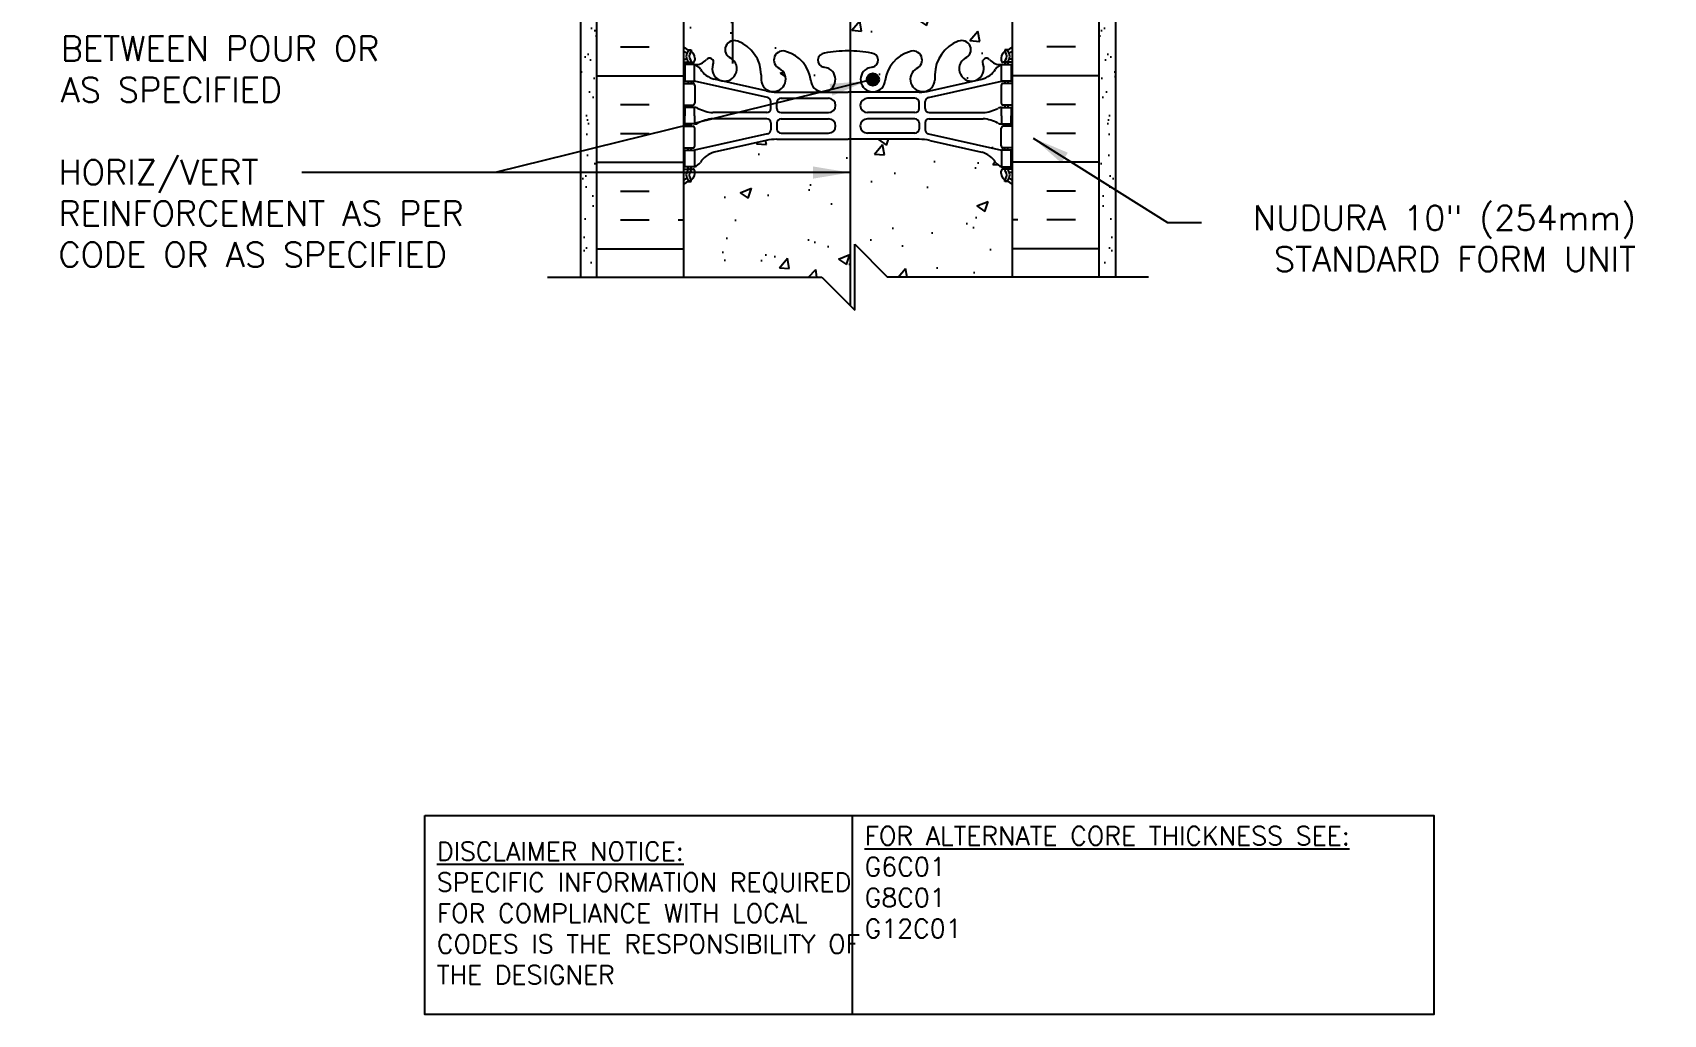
# Model space of a CAD drawing. Header units: inches. Extents: x 323.3 to 374.8, y 143.1 to 211.5.
# Drawn here: x 324.29 to 373.81, y 143.1 to 172.89 of the extents above; entities that cross this region are included whole.
import ezdxf

# ---------------------------------------------------------------- set-up
doc = ezdxf.new("R2010")
doc.units = ezdxf.units.IN
doc.header["$LTSCALE"] = 0.5
doc.header["$MEASUREMENT"] = 0
for name, color, linetype in [('HATCH', 12, 'Continuous'), ('line25', 2, 'Continuous'), ('LINE3', 3, 'Continuous'), ('LINE50', 5, 'Continuous'), ('LINE9', 9, 'Continuous'), ('TEXT', 4, 'Continuous'), ('Web_Edge', 9, 'Continuous')]:
    doc.layers.add(name, color=color, linetype=linetype)
doc.styles.add('DIM', font='romans.shx', dxfattribs={"width": 0.7})
doc.styles.add('ROMANS', font='romans.shx', dxfattribs={"height": 0.75})
doc.styles.get("Standard").update_dxf_attribs({"font": 'romans.shx', "height": 0.75})
doc.dimstyles.new('ext_12', dxfattribs={"dimscale": 12, "dimtxt": 0.09375, "dimasz": 0.09375, "dimexe": 0.09375, "dimexo": 0.0625, "dimgap": 0.0625, "dimtad": 1, "dimdec": 1, "dimzin": 3, "dimdsep": 46, "dimlunit": 4, "dimtxsty": 'DIM', "dimcen": 0.09, "dimdle": 0.09375, "dimclrt": 4, "dimadec": 0, "dimazin": 0, "dimtfac": 1, "dimtdec": 1, "dimtmove": 2, "dimatfit": 3, "dimfxl": 1, "dimfrac": 2, "dimtolj": 1, "dimtzin": 0, "dimarcsym": 0})
pattern_1 = [(50, (64.8806, -5.6803), (3.5863, -0.31376), [0.375, -4.125]), (355, (64.8806, -5.6803), (-0.693757, 3.76096), [0.3, -3.3]), (100.4514, (65.1794, -5.7064), (2.892547, 3.447198), [0.3187, -3.50571]), (46.1842, (64.8806, -4.6803), (5.336205, -0.827595), [0.5625, -6.1875]), (96.6356, (65.325, -4.7493), (4.67331, 4.87059), [0.47805, -5.258565]), (351.1842, (64.8806, -4.6803), (4.67331, 4.87059), [0.45, -4.95]), (21, (65.3806, -4.9303), (2.984535, -2.013094), [0.375, -4.125]), (326, (65.3806, -4.9303), (1.216577, 3.62575), [0.3, -3.3]), (71.4514, (65.6293, -5.098), (4.201113, 1.612652), [0.3187, -3.50571]), (37.5, (64.8806, -5.6803), (0.0607993, 1.6644693), [0, -3.26, 0, -3.35, 0, -3.3125]), (7.5, (64.8806, -5.6803), (1.315348, 1.972059), [0, -1.91, 0, -3.185, 0, -1.2625]), (327.5, (63.7656, -5.6803), (2.669112, -0.1127744), [0, -1.25, 0, -3.9, 0, -5.175]), (317.5, (63.2656, -5.6803), (2.915931, 0.500525), [0, -1.625, 0, -2.59, 0, -3.675])]

msp = doc.modelspace()

# ---------------------------------------------------------------- hatches: boundary and pattern name
at = {"layer": 'HATCH'}
h = msp.add_hatch(dxfattribs=at)
h.set_pattern_fill('AR-CONC', color=256, scale=0.5)
h.set_pattern_definition([(50, (0, 0), (3.5863, -0.31376), [0.375, -4.125]), (355, (0, 0), (-0.693757, 3.76096), [0.3, -3.3]), (100.4514, (0.299, -0.026), (2.892544, 3.4472), [0.3187, -3.50571]), (46.1842, (0, 1), (5.336207, -0.827596), [0.5625, -6.1875]), (96.6356, (0.4447, 0.931), (4.67331, 4.87059), [0.47805, -5.25857]), (351.1842, (0, 1), (4.67331, 4.87059), [0.45, -4.95]), (21, (0.5, 0.75), (2.984535, -2.013094), [0.375, -4.125]), (326, (0.5, 0.75), (1.216577, 3.62575), [0.3, -3.3]), (71.4514, (0.7487, 0.5822), (4.201112, 1.612656), [0.3187, -3.50571]), (37.5, (0, 0), (0.0607993, 1.6644693), [0, -3.26, 0, -3.35, 0, -3.3125]), (7.5, (0, 0), (1.315348, 1.9720586), [0, -1.91, 0, -3.185, 0, -1.2625]), (327.5, (-1.115, 0), (2.669112, -0.1127744), [0, -1.25, 0, -3.9, 0, -5.175]), (317.5, (-1.615, 0), (2.915931, 0.500525), [0, -1.625, 0, -2.59, 0, -3.675])])
h.paths.add_polyline_path([(354.75, 196.47), (356.75, 196.47), (357.45, 194.97), (360.45, 194.97), (361.149, 196.47), (363.149, 196.47), (363.849, 194.97), (366.849, 194.97), (367.548, 196.47), (369.548, 196.47), (370.247, 194.97), (373.247, 194.97), (373.813, 196.183), (373.813, 198.97), (354.051, 198.97), (354.051, 198.972, 0.310845), (353.09, 198.995, 0.520567), (352.491, 198.973, 0.520567), (352.146, 198.924, 0.099891), (352.053, 198.998, 0.122301), (351.955, 198.924, 0.520567), (351.61, 198.973, 0.520567), (351.012, 198.995, 0.310845), (350.051, 198.972, 0.310845), (349.09, 198.995, 0.520567), (348.491, 198.973, 0.520567), (348.146, 198.924, 0.520567), (347.656, 198.881, 0.520567), (347.352, 199.002, 0.258655), (346.93, 199.271, 0.230831), (346.512, 199.097, 0.520567), (346.15, 198.942, 0.520567), (345.869, 198.821, 0.520567), (345.296, 198.86, 0.520567), (344.954, 198.713, 0.520567), (344.595, 198.857, 0.058158), (344.416, 198.916), (344.416, 199.265), (344.051, 199.265), (344.051, 198.97), (324.288, 198.97), (324.288, 196.183), (324.854, 194.97), (327.854, 194.97), (328.553, 196.47), (330.553, 196.47), (331.253, 194.97), (334.253, 194.97), (334.952, 196.47), (336.952, 196.47), (337.652, 194.97), (340.652, 194.97), (341.351, 196.47), (343.351, 196.47), (344.051, 194.97), (344.426, 194.97), (346.276, 194.968), (346.276, 194.97), (354.051, 194.97)])
h.paths.add_polyline_path([(346.276, 194.47), (344.416, 194.47), (344.416, 192.968), (346.276, 192.968)])
h.paths.add_polyline_path([(346.276, 194.921), (344.416, 194.921), (344.416, 194.47), (346.276, 194.47)])
h.paths.add_polyline_path([(346.276, 192.968), (344.416, 192.968), (344.416, 192.468), (346.276, 192.468)])
h.paths.add_polyline_path([(344.416, 194.921), (346.051, 194.921), (346.051, 194.968), (344.051, 194.97), (344.051, 194.47), (344.416, 194.47)])
h.paths.add_polyline_path([(344.416, 194.47), (344.051, 194.47), (344.051, 192.968), (344.416, 192.968)])
h.paths.add_polyline_path([(344.416, 192.968), (344.051, 192.968), (344.051, 192.468), (344.416, 192.468)])
h.paths.add_polyline_path([(344.416, 192.468), (344.051, 192.468), (344.051, 192.208), (344.416, 192.208)])
h.paths.add_polyline_path([(346.051, 192.208), (344.416, 192.208), (344.051, 192.208), (344.051, 190.47, 0.088416), (344.197, 190.373), (344.287, 190.373), (344.287, 190.331, -0.249069), (344.397, 190.124), (344.397, 190.057, -0.414214), (344.334, 189.994), (344.287, 189.994), (344.287, 189.924), (344.392, 189.924, 0.231736), (344.749, 190.075, -0.8344), (344.961, 189.95), (344.949, 189.928, 2.155404), (345.488, 190.123, -1), (345.701, 190.634, -0.094472), (346.051, 190.421)])
h.paths.add_polyline_path([(348.792, 192.208), (346.051, 192.208), (346.051, 190.421, -0.210561), (346.41, 189.618), (346.41, 189.453, 1.661382), (346.971, 189.805, -1), (347.185, 190.317, -0.30095), (347.921, 189.444, 1.661382), (348.482, 189.797, 0.055617), (348.303, 189.843, -0.843243), (348.337, 190.275, -0.030385), (348.792, 190.332)])
h.paths.add_polyline_path([(354.051, 192.208), (349.292, 192.208), (349.292, 190.333, -0.031541), (349.765, 190.275, -0.843243), (349.799, 189.843, 0.055617), (349.62, 189.797, 1.661382), (350.181, 189.444, -0.30095), (350.917, 190.317, -1), (351.13, 189.805, 1.661382), (351.692, 189.453), (351.691, 189.618, -0.311223), (352.4, 190.634, -1), (352.614, 190.123, 2.155404), (353.152, 189.928), (353.141, 189.95, -0.834375), (353.352, 190.075, 0.23174), (353.71, 189.924), (353.815, 189.924), (353.815, 189.994), (353.767, 189.994, -0.414214), (353.705, 190.057), (353.705, 190.124, -0.249069), (353.815, 190.331), (353.815, 190.373), (353.905, 190.373, 0.08841), (354.051, 190.47)])
h.paths.add_polyline_path([(354.051, 186.278, 0.08841), (353.905, 186.375), (353.815, 186.375), (353.815, 186.417, -0.249069), (353.705, 186.624), (353.705, 186.692, -0.414214), (353.767, 186.754), (353.815, 186.754), (353.815, 186.824), (353.71, 186.824, -0.155529), (353.534, 186.958, 0.180914), (353.116, 187.269), (351.536, 187.622, 0.054974), (351.209, 187.658), (349.051, 187.658), (346.893, 187.658, 0.054974), (346.566, 187.622), (344.985, 187.269, 0.180914), (344.567, 186.958, -0.155529), (344.392, 186.824), (344.287, 186.824), (344.287, 186.754), (344.334, 186.754, -0.414214), (344.397, 186.692), (344.397, 186.624, -0.249069), (344.287, 186.417), (344.287, 186.375), (344.197, 186.375, 0.088416), (344.051, 186.278), (344.051, 180.663, 0.088416), (344.197, 180.565), (344.287, 180.565), (344.287, 180.523, -0.249069), (344.397, 180.316), (344.397, 180.249, -0.414214), (344.334, 180.186), (344.287, 180.186), (344.287, 180.116), (344.392, 180.116, -0.155529), (344.567, 179.982, 0.180914), (344.985, 179.671), (346.566, 179.318, 0.054974), (346.893, 179.282), (349.051, 179.282), (351.209, 179.282, 0.054974), (351.536, 179.318), (353.116, 179.671, 0.180914), (353.534, 179.982, -0.155529), (353.71, 180.116), (353.815, 180.116), (353.815, 180.186), (353.767, 180.186, -0.414214), (353.705, 180.249), (353.705, 180.316, -0.249069), (353.815, 180.523), (353.815, 180.565), (353.905, 180.565, 0.08841), (354.051, 180.663)])
h.paths.add_polyline_path([(354.051, 176.47, 0.08841), (353.905, 176.568), (353.815, 176.568), (353.815, 176.609, -0.249069), (353.705, 176.816), (353.705, 176.884, -0.414214), (353.767, 176.946), (353.815, 176.946), (353.815, 177.016), (353.71, 177.016, 0.231736), (353.352, 176.865, -0.8344), (353.141, 176.991), (353.152, 177.012, 2.155404), (352.614, 176.818, -1), (352.4, 176.307, -0.311223), (351.691, 177.323), (351.692, 177.488, 1.661382), (351.13, 177.135, -1), (350.917, 176.624, -0.30095), (350.181, 177.496, 1.661382), (349.62, 177.143, 0.055617), (349.799, 177.098, -0.843243), (349.765, 176.666, -0.047544), (349.051, 176.601, -0.047544), (348.337, 176.666, -0.843243), (348.303, 177.098, 0.055617), (348.482, 177.143, 1.661382), (347.921, 177.496, -0.30095), (347.185, 176.624, -1), (346.971, 177.135, 1.661382), (346.41, 177.488), (346.41, 177.323, -0.311223), (345.701, 176.307, -1), (345.488, 176.818, 2.155404), (344.949, 177.012), (344.961, 176.991, -0.834375), (344.749, 176.865, 0.23174), (344.392, 177.016), (344.287, 177.016), (344.287, 176.946), (344.334, 176.946, -0.414214), (344.397, 176.884), (344.397, 176.816, -0.249069), (344.287, 176.609), (344.287, 176.568), (344.197, 176.568, 0.088416), (344.051, 176.47), (344.051, 174.47), (344.051, 172.47, 0.088416), (344.197, 172.373), (344.287, 172.373), (344.287, 172.331, -0.249069), (344.397, 172.124), (344.397, 172.057, -0.414214), (344.334, 171.994), (344.287, 171.994), (344.287, 171.924), (344.392, 171.924, 0.231736), (344.749, 172.075, -0.8344), (344.961, 171.95), (344.949, 171.928, 2.155404), (345.488, 172.123, -1), (345.701, 172.634, -0.311223), (346.41, 171.618), (346.41, 171.453, 1.661382), (346.971, 171.805, -1), (347.185, 172.317, -0.30095), (347.921, 171.444, 1.661382), (348.482, 171.797, 0.055617), (348.303, 171.843, -0.843243), (348.337, 172.275, -0.047544), (349.051, 172.34, -0.047544), (349.765, 172.275, -0.843243), (349.799, 171.843, 0.055617), (349.62, 171.797, 1.661382), (350.181, 171.444, -0.30095), (350.917, 172.317, -1), (351.13, 171.805, 1.661382), (351.692, 171.453), (351.691, 171.618, -0.311223), (352.4, 172.634, -1), (352.614, 172.123, 2.155404), (353.152, 171.928), (353.141, 171.95, -0.834375), (353.352, 172.075, 0.23174), (353.71, 171.924), (353.815, 171.924), (353.815, 171.994), (353.767, 171.994, -0.414214), (353.705, 172.057), (353.705, 172.124, -0.249069), (353.815, 172.331), (353.815, 172.373), (353.905, 172.373, 0.08841), (354.051, 172.47), (354.051, 174.47)])
h.paths.add_polyline_path([(354.051, 168.278, 0.08841), (353.905, 168.375), (353.815, 168.375), (353.815, 168.417, -0.249069), (353.705, 168.624), (353.705, 168.692, -0.414214), (353.767, 168.754), (353.815, 168.754), (353.815, 168.824), (353.71, 168.824, -0.155529), (353.534, 168.958, 0.180914), (353.116, 169.269), (351.536, 169.622, 0.054974), (351.209, 169.658), (349.051, 169.658), (346.893, 169.658, 0.054974), (346.566, 169.622), (344.985, 169.269, 0.180914), (344.567, 168.958, -0.155529), (344.392, 168.824), (344.287, 168.824), (344.287, 168.754), (344.334, 168.754, -0.414214), (344.397, 168.692), (344.397, 168.624, -0.249069), (344.287, 168.417), (344.287, 168.375), (344.197, 168.375, 0.088416), (344.051, 168.278), (344.051, 165.47), (348.254, 165.47), (349.254, 164.47), (349.254, 166.47), (350.254, 165.47), (354.051, 165.47)])
h = msp.add_hatch(dxfattribs=at)
h.set_pattern_fill('AR-SAND', color=256, scale=0.5, style=0)
h.set_pattern_definition([(142.5, (417.13214, 64.4425), (0.0314967, 0.963412), [0, -0.76, 0, -0.85, 0, -0.8125]), (172.5, (417.1321, 64.4425), (-0.884888, 1.411073), [0, -0.41, 0, -0.685, 0, -0.2625]), (212.5, (417.74714, 64.4425), (-1.557071, 0.0028295), [0, -0.25, 0, -0.9, 0, -1.175]), (222.5, (417.7471, 64.4425), (-1.503063, 0.438838), [0, -0.125, 0, -0.59, 0, -0.675])])
h.paths.add_polyline_path([(340.926, 194.97), (341.426, 194.97), (341.426, 174.47), (341.426, 165.47), (340.926, 165.47)])
h = msp.add_hatch(dxfattribs=at)
h.set_pattern_fill('AR-SAND', color=256, scale=0.5, style=0)
h.set_pattern_definition([(37.5, (280.9693, 64.4425), (-0.0314967, 0.963412), [0, -0.76, 0, -0.85, 0, -0.8125]), (7.5, (280.9693, 64.4425), (0.884888, 1.411073), [0, -0.41, 0, -0.685, 0, -0.2625]), (327.5, (280.3543, 64.4425), (1.557071, 0.0028295), [0, -0.25, 0, -0.9, 0, -1.175]), (317.5, (280.3543, 64.4425), (1.503063, 0.438838), [0, -0.125, 0, -0.59, 0, -0.675])])
h.paths.add_polyline_path([(357.176, 194.97), (356.676, 194.97), (356.676, 174.47), (356.676, 165.47), (357.176, 165.47)])
h = msp.add_hatch(dxfattribs=at)
h.set_pattern_fill('AR-CONC', color=256, scale=0.5, style=0)
h.set_pattern_definition(pattern_1)
h.paths.add_polyline_path([(351.082, 170.469, 0.414214), (351.207, 170.594), (351.207, 170.778, 0.414214), (351.082, 170.903), (350.532, 170.903), (350.532, 170.469)])
h = msp.add_hatch(dxfattribs=at)
h.set_pattern_fill('AR-CONC', color=256, scale=0.5, style=0)
h.set_pattern_definition(pattern_1)
h.paths.add_polyline_path([(353.705, 169.992, -0.414214), (353.767, 170.054), (353.815, 170.054), (353.815, 170.124), (353.718, 170.124, -0.134256), (353.606, 170.152, 0.100756), (353.157, 170.28), (352.352, 170.28), (352.352, 169.628), (353.71, 169.324), (353.815, 169.324), (353.815, 169.394), (353.767, 169.394, -0.414214), (353.705, 169.457)])
at = {"layer": 'LINE3'}
msp.add_hatch(color=256, dxfattribs=at).paths.add_polyline_path([(349.619, 171.472, 1), (349.994, 171.472, 1)])

# ---------------------------------------------------------------- linework, layer by layer
at = {"layer": 'HATCH'}
for p, q in [((342.139, 172.461), (343.014, 172.461)), ((355.962, 172.461), (355.087, 172.461)), ((341.426, 171.586), (344.051, 171.586)), ((356.676, 171.586), (354.051, 171.586)), ((342.139, 170.711), (343.014, 170.711)), ((355.962, 170.711), (355.087, 170.711)), ((342.139, 169.836), (343.014, 169.836)), ((355.962, 169.836), (355.087, 169.836)), ((341.426, 168.961), (344.051, 168.961)), ((356.676, 168.961), (354.051, 168.961)), ((342.139, 168.086), (343.014, 168.086)), ((355.962, 168.086), (355.087, 168.086)), ((342.139, 167.211), (343.014, 167.211)), ((343.889, 167.211), (344.051, 167.211)), ((354.212, 167.211), (354.051, 167.211)), ((355.962, 167.211), (355.087, 167.211)), ((341.426, 166.336), (344.051, 166.336)), ((356.676, 166.336), (354.051, 166.336))]:
    msp.add_line(p, q, dxfattribs=at)
at = {"layer": 'line25'}
for p, q in [((344.051, 174.47), (344.051, 165.47)), ((354.051, 165.47), (354.051, 174.47))]:
    msp.add_line(p, q, dxfattribs=at)
at = {"layer": 'LINE3'}
for p, q in [((345.551, 171.961), (345.551, 192.208)), ((349.115, 188.189), (349.115, 164.609))]:
    msp.add_line(p, q, dxfattribs=at)
msp.add_circle((349.807, 171.472), 0.188, dxfattribs=at)
at = {"layer": 'LINE50'}
for p, q in [((341.426, 165.47), (341.426, 174.47)), ((356.676, 165.47), (356.676, 174.47))]:
    msp.add_line(p, q, dxfattribs=at)
at = {"layer": 'LINE9'}
for p, q in [((340.926, 194.97), (340.926, 165.47)), ((357.176, 194.97), (357.176, 165.47)), ((349.254, 164.47), (349.254, 166.47)), ((349.254, 166.47), (350.254, 165.47)), ((339.926, 165.47), (348.254, 165.47)), ((348.254, 165.47), (349.254, 164.47)), ((358.176, 165.47), (350.254, 165.47))]:
    msp.add_line(p, q, dxfattribs=at)
at = {"layer": 'TEXT'}
msp.add_lwpolyline([(336.197, 149.139), (349.18, 149.139), (349.18, 143.101), (336.197, 143.101)], close=True, dxfattribs=at)
msp.add_lwpolyline([(349.18, 149.139), (366.841, 149.139), (366.841, 143.101), (349.18, 143.101)], dxfattribs=at)
at = {"layer": 'Web_Edge'}
for p, q in [((344.197, 172.373), (344.287, 172.373)), ((344.287, 172.373), (344.287, 172.331)), ((353.905, 172.373), (353.815, 172.373)), ((353.815, 172.373), (353.815, 172.331)), ((344.051, 172.094), (344.129, 172.094)), ((344.051, 171.994), (344.334, 171.994)), ((344.197, 171.994), (344.197, 171.924)), ((344.287, 171.994), (344.287, 171.924)), ((344.397, 172.124), (344.397, 172.057)), ((344.949, 171.928), (344.961, 171.95)), ((353.152, 171.928), (353.141, 171.95)), ((353.705, 172.124), (353.705, 172.057)), ((354.051, 171.994), (353.767, 171.994)), ((353.815, 171.994), (353.815, 171.924)), ((353.905, 171.994), (353.905, 171.924)), ((354.051, 172.094), (353.973, 172.094)), ((344.197, 171.424), (344.197, 171.354)), ((344.287, 171.424), (344.287, 171.354)), ((346.609, 170.927), (344.392, 171.424)), ((346.566, 171.126), (344.985, 171.479)), ((346.41, 171.618), (346.41, 171.453)), ((351.492, 170.927), (353.71, 171.424)), ((351.536, 171.126), (353.116, 171.479)), ((351.691, 171.618), (351.692, 171.453)), ((353.815, 171.424), (353.815, 171.354)), ((353.905, 171.424), (353.905, 171.354)), ((344.051, 171.354), (344.334, 171.354)), ((344.397, 171.292), (344.397, 170.757)), ((346.893, 171.09), (349.051, 171.09)), ((347.019, 170.903), (348.459, 170.903)), ((351.209, 171.09), (349.051, 171.09)), ((351.082, 170.903), (349.642, 170.903)), ((353.705, 171.292), (353.705, 170.757)), ((354.051, 171.354), (353.767, 171.354)), ((344.051, 170.694), (344.334, 170.694)), ((344.197, 170.694), (344.197, 170.624)), ((344.287, 170.694), (344.287, 170.624)), ((346.582, 170.468), (344.944, 170.468)), ((346.707, 170.593), (346.707, 170.805)), ((346.894, 170.594), (346.894, 170.778)), ((347.019, 170.469), (348.459, 170.469)), ((351.082, 170.469), (349.642, 170.469)), ((351.207, 170.594), (351.207, 170.778)), ((351.394, 170.593), (351.394, 170.805)), ((351.519, 170.468), (353.157, 170.468)), ((354.051, 170.694), (353.767, 170.694)), ((353.815, 170.694), (353.815, 170.624)), ((353.905, 170.694), (353.905, 170.624)), ((344.051, 170.054), (344.334, 170.054)), ((344.197, 170.054), (344.197, 170.124)), ((344.287, 170.054), (344.287, 170.124)), ((344.397, 169.457), (344.397, 169.992)), ((346.582, 170.28), (344.944, 170.28)), ((346.707, 170.155), (346.707, 169.943)), ((346.894, 170.154), (346.894, 169.97)), ((347.019, 170.279), (348.459, 170.279)), ((351.082, 170.279), (349.642, 170.279)), ((351.207, 170.154), (351.207, 169.97)), ((351.394, 170.155), (351.394, 169.943)), ((351.519, 170.28), (353.157, 170.28)), ((353.705, 169.457), (353.705, 169.992)), ((354.051, 170.054), (353.767, 170.054)), ((353.815, 170.054), (353.815, 170.124)), ((353.905, 170.054), (353.905, 170.124)), ((344.051, 169.394), (344.334, 169.394)), ((344.197, 169.324), (344.197, 169.394)), ((344.287, 169.324), (344.287, 169.394)), ((346.609, 169.821), (344.392, 169.324)), ((346.566, 169.622), (344.985, 169.269)), ((346.893, 169.658), (349.051, 169.658)), ((347.019, 169.845), (348.459, 169.845)), ((351.209, 169.658), (349.051, 169.658)), ((351.082, 169.845), (349.642, 169.845)), ((351.492, 169.821), (353.71, 169.324)), ((351.536, 169.622), (353.116, 169.269)), ((354.051, 169.394), (353.767, 169.394)), ((353.815, 169.324), (353.815, 169.394)), ((353.905, 169.324), (353.905, 169.394)), ((344.051, 168.754), (344.334, 168.754)), ((344.051, 168.654), (344.129, 168.654)), ((344.197, 168.754), (344.197, 168.824)), ((344.287, 168.754), (344.287, 168.824)), ((344.287, 168.375), (344.287, 168.417)), ((344.397, 168.624), (344.397, 168.692)), ((353.705, 168.624), (353.705, 168.692)), ((354.051, 168.754), (353.767, 168.754)), ((353.815, 168.754), (353.815, 168.824)), ((353.815, 168.375), (353.815, 168.417)), ((353.905, 168.754), (353.905, 168.824)), ((354.051, 168.654), (353.973, 168.654)), ((344.197, 168.375), (344.287, 168.375)), ((353.905, 168.375), (353.815, 168.375))]:
    msp.add_line(p, q, dxfattribs=at)
for points in [[(344.092, 171.424), (344.392, 171.424), (344.392, 171.924), (344.092, 171.924)], [(354.01, 171.424), (353.71, 171.424), (353.71, 171.924), (354.01, 171.924)], [(344.092, 169.324), (344.392, 169.324), (344.392, 168.824), (344.092, 168.824)], [(354.01, 169.324), (353.71, 169.324), (353.71, 168.824), (354.01, 168.824)]]:
    msp.add_lwpolyline(points, close=True, dxfattribs=at)
for points in [[(344.392, 170.374), (344.392, 170.624), (344.092, 170.624), (344.092, 170.374)], [(344.392, 170.374), (344.392, 170.124), (344.092, 170.124), (344.092, 170.374)], [(353.71, 170.374), (353.71, 170.624), (354.01, 170.624), (354.01, 170.374)], [(353.71, 170.374), (353.71, 170.124), (354.01, 170.124), (354.01, 170.374)]]:
    msp.add_lwpolyline(points, dxfattribs=at)
for centre, radius, start, end in [((344.397, 172.831), 0.5, 226.2109, 250.5288), ((344.233, 172.309), 0.045, 321.448, 139.1879), ((344.147, 172.124), 0.25, 0, 70.5288), ((345.595, 172.378), 0.277, 67.32, 247.32), ((345.319, 171.611), 1.092, 0.3332, 69.4825), ((352.783, 171.611), 1.092, 110.5175, 179.6668), ((352.507, 172.378), 0.277, 292.68, 112.68), ((353.955, 172.124), 0.25, 109.4712, 180), ((353.869, 172.309), 0.045, 40.8121, 218.552), ((353.705, 172.831), 0.5, 289.4712, 313.7878), ((344.397, 172.831), 0.6, 234.7832, 245.0748), ((344.129, 172.114), 0.0196, 269.4032, 15.4901), ((344.39, 172.179), 0.25, 140.1145, 222.4609), ((344.135, 172.268), 0.021, 343.464, 63.9957), ((344.239, 172.04), 0.045, 222.4609, 42.4609), ((344.39, 172.179), 0.16, 140.0001, 222.4609), ((344.334, 172.057), 0.0625, 270, 0), ((344.416, 172.365), 0.441, 266.7976, 318.9873), ((344.269, 171.581), 0.364, 34.9775, 70.3387), ((344.844, 171.993), 0.125, 339.6243, 138.9873), ((345.301, 171.798), 0.375, 159.6243, 60.0685), ((347.078, 172.061), 0.277, 67.32, 247.32), ((346.894, 171.324), 1.034, 6.6669, 73.6635), ((348.357, 172.056), 0.22, 95.1835, 255.7396), ((349.034, 168.562), 3.777, 89.7394, 100.6275), ((349.068, 168.562), 3.777, 79.3725, 90.2606), ((349.745, 172.056), 0.22, 284.2604, 84.8165), ((351.208, 171.324), 1.034, 106.3365, 173.3331), ((351.024, 172.061), 0.277, 292.68, 112.68), ((352.801, 171.798), 0.375, 119.9315, 20.3757), ((353.258, 171.993), 0.125, 41.0127, 200.3757), ((353.685, 172.365), 0.441, 221.0127, 273.2024), ((353.832, 171.581), 0.364, 109.6613, 145.0225), ((353.767, 172.057), 0.0625, 180, 270), ((353.862, 172.04), 0.045, 137.5391, 317.5391), ((353.711, 172.179), 0.16, 317.5391, 39.9999), ((353.711, 172.179), 0.25, 317.5391, 39.8855), ((353.967, 172.268), 0.021, 116.0043, 196.536), ((353.973, 172.114), 0.0196, 164.5099, 270.5968), ((353.705, 172.831), 0.6, 294.9252, 305.2168), ((345.192, 172.193), 0.743, 212.7919, 253.8107), ((346.784, 171.48), 0.375, 184.2448, 60.0685), ((348.295, 171.472), 0.375, 184.2448, 60.0685), ((348.188, 171.016), 0.834, 69.3729, 82.1063), ((349.807, 171.472), 0.375, 119.9315, 355.7552), ((349.913, 171.016), 0.834, 97.8937, 110.6271), ((351.318, 171.48), 0.375, 119.9315, 355.7552), ((352.909, 172.193), 0.743, 286.1893, 327.2081), ((344.334, 171.292), 0.0625, 0, 90), ((346.893, 172.59), 1.5, 257.4135, 270), ((346.582, 170.805), 0.125, 0, 77.3767), ((347.019, 170.778), 0.125, 90, 180), ((348.459, 170.686), 0.217, 270, 90), ((349.642, 170.686), 0.217, 90, 270), ((351.082, 170.778), 0.125, 0, 90), ((351.209, 172.59), 1.5, 270, 282.5865), ((351.519, 170.805), 0.125, 102.6233, 180), ((353.767, 171.292), 0.0625, 90, 180), ((344.334, 170.757), 0.0625, 270, 0), ((344.388, 170.405), 0.219, 60.4937, 88.92), ((345.033, 171.635), 1.17, 242.6365, 265.6505), ((346.582, 170.593), 0.125, 270, 0), ((347.019, 170.594), 0.125, 180, 270), ((351.082, 170.594), 0.125, 270, 360), ((351.519, 170.593), 0.125, 180, 270), ((353.068, 171.635), 1.17, 274.3495, 297.3635), ((353.714, 170.405), 0.219, 91.08, 119.5063), ((353.767, 170.757), 0.0625, 180, 270), ((344.334, 169.992), 0.0625, 0, 90), ((344.388, 170.343), 0.219, 271.08, 299.5063), ((345.033, 169.113), 1.17, 94.3495, 117.3635), ((346.582, 170.155), 0.125, 0, 90), ((346.582, 169.943), 0.125, 282.6233, 0), ((347.019, 170.154), 0.125, 90, 180), ((347.019, 169.97), 0.125, 180, 270), ((348.459, 170.062), 0.217, 270, 90), ((349.642, 170.062), 0.217, 90, 270), ((351.082, 170.154), 0.125, 0, 90), ((351.082, 169.97), 0.125, 270, 0), ((351.519, 170.155), 0.125, 90, 180), ((351.519, 169.943), 0.125, 180, 257.3767), ((353.068, 169.113), 1.17, 62.6365, 85.6505), ((353.714, 170.343), 0.219, 240.4937, 268.92), ((353.767, 169.992), 0.0625, 90, 180), ((344.334, 169.457), 0.0625, 270, 0), ((346.893, 168.158), 1.5, 90, 102.5865), ((351.209, 168.158), 1.5, 77.4135, 90), ((353.767, 169.457), 0.0625, 180, 270), ((344.269, 169.167), 0.364, 289.6613, 325.0225), ((345.192, 168.555), 0.743, 106.1893, 147.2081), ((352.909, 168.555), 0.743, 32.7919, 73.8107), ((353.832, 169.167), 0.364, 214.9775, 250.3387), ((344.397, 167.917), 0.6, 114.9252, 125.2168), ((344.397, 167.917), 0.5, 109.4712, 133.7891), ((344.129, 168.634), 0.0196, 344.5099, 90.5968), ((344.39, 168.569), 0.25, 137.5391, 219.8855), ((344.135, 168.48), 0.021, 296.0043, 16.536), ((344.233, 168.439), 0.045, 220.8121, 38.552), ((344.239, 168.708), 0.045, 317.5391, 137.5391), ((344.39, 168.569), 0.16, 137.5391, 219.9999), ((344.147, 168.624), 0.25, 289.4712, 360), ((344.334, 168.692), 0.0625, 360, 90), ((353.767, 168.692), 0.0625, 90, 180), ((353.955, 168.624), 0.25, 180, 250.5288), ((353.862, 168.708), 0.045, 42.4609, 222.4609), ((353.869, 168.439), 0.045, 141.448, 319.1879), ((353.711, 168.569), 0.16, 320.0001, 42.4609), ((353.705, 167.917), 0.5, 46.2122, 70.5288), ((353.711, 168.569), 0.25, 320.1145, 42.4609), ((353.967, 168.48), 0.021, 163.464, 243.9957), ((353.973, 168.634), 0.0196, 89.4032, 195.4901), ((353.705, 167.917), 0.6, 54.7842, 65.0748)]:
    msp.add_arc(centre, radius, start, end, dxfattribs=at)
for points in [[(346.894, 170.599), (346.894, 170.773)], [(351.207, 170.599), (351.207, 170.773)], [(346.894, 170.149), (346.894, 169.975)], [(351.207, 170.149), (351.207, 169.975)]]:
    msp.add_open_spline(points, degree=1, dxfattribs=at)

# ---------------------------------------------------------------- texts
at = {"layer": 'TEXT', "char_height": 0.75, "style": 'ROMANS'}
for s, insert, width, attachment_point in [('WET SET DOWELS \\PTO MATCH VERTICAL REINFORCEMENT\\PBETWEEN POUR OR AS SPECIFIED', (325.145, 173.66), 12.22718, 4), ('HORIZ/VERT\\PREINFORCEMENT AS PER CODE OR AS SPECIFIED', (325.073, 167.408), 14.832, 4), ('NUDURA 10" (254mm) STANDARD FORM UNIT', (372.982, 166.648), 14.12358, 6)]:
    msp.add_mtext(s, dxfattribs=dict(at, insert=insert, width=width, attachment_point=attachment_point))
at = {"layer": 'TEXT', "char_height": 0.5625, "attachment_point": 4}
for s, insert, width in [('{\\LFOR ALTERNATE CORE THICKNESS SEE:\\P}G6C01\\PG8C01\\PG12C01', (349.556, 147.113), 23.33295), ('{\\LDISCLAIMER NOTICE:}\\PSPECIFIC INFORMATION REQUIRED FOR COMPLIANCE WITH LOCAL CODES IS THE RESPONSIBILITY OF THE DESIGNER', (336.564, 146.173), 14.00235)]:
    msp.add_mtext(s, dxfattribs=dict(at, insert=insert, width=width))

# ---------------------------------------------------------------- leaders
at = {"layer": 'TEXT'}
for points in [[(349.625, 171.427), (338.336, 168.648)], [(354.677, 169.694), (358.751, 167.131), (359.784, 167.131)], [(349.115, 168.648), (332.466, 168.648)]]:
    msp.add_leader(points, dimstyle='ext_12', override={"dimgap": 0.0625, "dimtad": 0}, dxfattribs=at)

doc.saveas('drawing.dxf')
